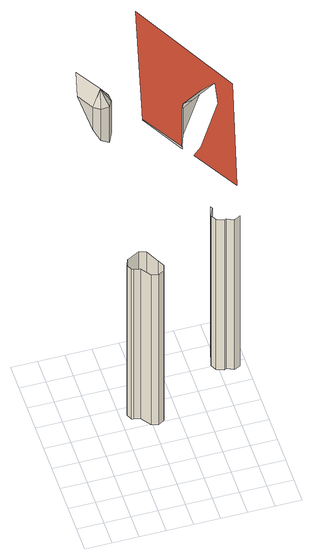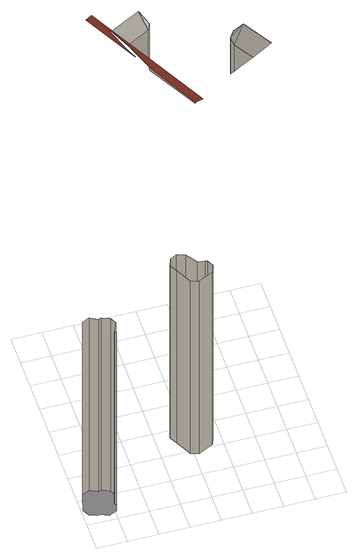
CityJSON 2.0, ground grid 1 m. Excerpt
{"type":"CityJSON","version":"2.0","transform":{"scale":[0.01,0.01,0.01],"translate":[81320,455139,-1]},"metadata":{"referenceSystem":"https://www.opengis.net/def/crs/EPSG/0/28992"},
"CityObjects":{
"building1":{"type":"Building","attributes":{"Volume":104797.07,"Dakoppervlakte":8542.52,"Muuroppervlakte":13883.88,"Vloeroppervlakte":5073.26,"hoogte_Z_max_in_m_NAP":34.28,"GEB_DOEL":"kantoorfunctie - kantoorfunctie,woonfunctie","yearOfConstruction":1620,"measuredHeight":34.75},"children":["building1-1"],"geometry":[{"type":"MultiSurface","lod":"2","boundaries":[[[0,1,2]],[[2,3,4,0]],[[2,1,5,6]],[[6,3,2]],[[7,3,6]],[[6,5,8,7]],[[3,9,10,4]],[[11,3,7]],[[7,8,12,11]],[[9,3,11]],[[9,13,10]],[[11,12,13,9]],[[14,15,16,17]],[[18,19,15,14]],[[17,16,20,21]],[[22,23,19,18]],[[24,25,23,22]],[[21,20,26,27]],[[28,29,25,24]],[[30,31,28,24,22,18,14,17,21,27,32,33]],[[34,35,36,37]],[[31,38,29,28]],[[27,26,39,32]],[[40,41,42,43]],[[32,39,44,33]],[[30,45,38,31]],[[43,46,40]],[[33,44,45,30]],[[47,41,40]],[[47,48,49,50,51,52,53,54,34,37,42,41]],[[47,40,46,48]],[[55,56,57,58]],[[58,57,59,60]],[[61,62,56,55]],[[60,59,63,64]],[[65,66,62,61]],[[67,68,66,65]],[[69,67,65,61,55,58,60,64,70,71,72,73,74,75]],[[69,76,68,67]]],"semantics":{"surfaces":[{"type":"WallSurface"},{"type":"GroundSurface"},{"type":"RoofSurface"}],"values":[null,null,null,null,null,null,null,null,null,null,null,null,0,0,0,0,0,0,0,1,0,0,0,null,0,0,null,0,null,2,null,0,0,0,0,0,0,1,0]}}]},
"building1-1":{"type":"BuildingInstallation","parents":["building1"],"geometry":[{"type":"MultiSurface","lod":"2","boundaries":[[[3,9,10,4]],[[2,3,4,0]],[[9,3,11]],[[11,3,7]],[[7,3,6]],[[6,3,2]],[[11,12,13,9]],[[7,8,12,11]],[[6,5,8,7]],[[2,1,5,6]],[[9,13,10]],[[0,1,2]]],"semantics":{"surfaces":[{"type":"RoofSurface"},{"type":"WallSurface"}],"values":[0,0,0,0,0,0,1,1,1,1,1,1]}}]}
},
"vertices":[
[42,462,1792],[80,397,1673],[80,397,1792],[114,417,1857],[54,517,1857],[104,379,1629],[104,379,1792],[135,381,1792],[135,381,1606],[148,437,1792],[109,502,1792],[151,406,1792],[151,406,1628],[148,437,1673],[236,443,53],[236,443,840],[225,466,840],[225,466,53],[242,441,53],[242,441,840],[235,491,840],[235,491,53],[267,437,53],[267,437,840],[293,399,53],[293,399,840],[283,515,840],[283,515,53],[321,391,53],[321,391,840],[351,428,53],[343,403,53],[310,507,53],[337,454,53],[280,460,1597],[280,460,1593],[375,287,1593],[375,287,1604],[343,403,840],[310,507,840],[385,311,1803],[385,311,1640],[375,288,1604],[375,288,1803],[337,454,840],[351,428,840],[406,273,1855],[463,353,1803],[508,329,1855],[503,276,1803],[427,234,1643],[403,235,1605],[505,50,1612],[556,276,1889],[330,705,1889],[589,583,53],[589,583,840],[578,605,840],[578,605,53],[592,637,840],[592,637,53],[616,572,53],[616,572,840],[588,645,840],[588,645,53],[624,576,53],[624,576,840],[651,562,53],[651,562,840],[675,574,53],[596,668,53],[621,680,53],[648,666,53],[655,669,53],[681,659,53],[693,636,53],[675,574,840]
]}
